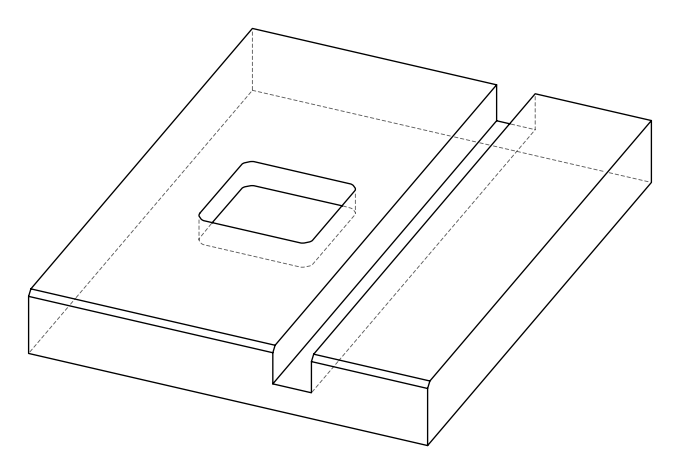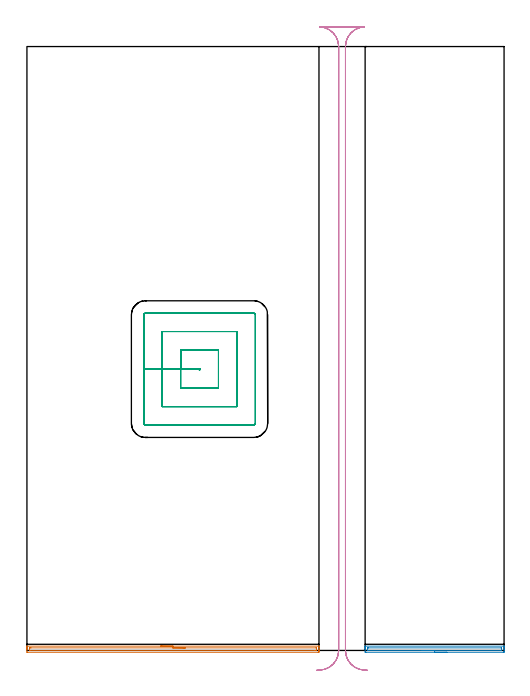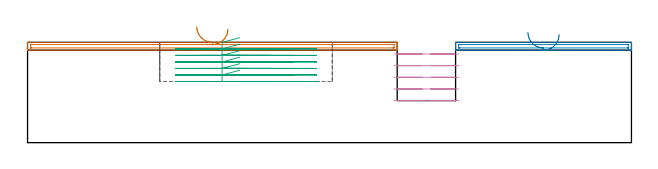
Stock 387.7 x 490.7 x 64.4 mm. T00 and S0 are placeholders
(PLAN: 4 operations, 2 tool changes, 27.6 min)
(1 AREA_MILL | FG_CHAMFER_SURFACE | UGT0205_001 | 3.98 min | 3004 mm3)
(2 AREA_MILL_1 | FG_CHAMFER_SURFACE_1 | UGT0205_001 | 1.99 min | 1454 mm3)
(3 MILL_RECTANGULAR_POCKET | POCKET_RECTANGULAR_STRAIGHT | UGT0201_094 | Follow Part, ap 5, ae 75% | 10.38 min | 305700 mm3)
(4 MILL_RECTANGULAR_SLOT | SLOT_RECTANGULAR | UGT0201_004 | Follow Part, ap 8, ae 75% | 11.3 min | 688142 mm3)
(TOOL UGT0205_001 | Chamfer Mill 20 x 3 x 45 deg. | D20 FL50 Z2)
(TOOL UGT0201_094 | End mill 20 mm | D20 FL38 Z4)
(TOOL UGT0201_004 | End Mill 32 mm | D32 FL53 Z6)
(OP 1 AREA_MILL)
G17 G21 G94 G90
T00 M6
G54
G17 G0 G90 X108.65 Y3.5 S1061 M3
G43 Z74.4 H0
G94 G1 X108.688 Z73.528 F250.
X108.802 Z72.663
X108.991 Z71.812
X109.253 Z70.98
X109.587 Z70.174
X109.99 Z69.4
X110.458 Z68.664
X110.99 Z67.972
X111.579 Z67.329
X112.222 Z66.739
X112.914 Z66.208
X113.65 Z65.74
X114.424 Z65.337
X115.23 Z65.003
X116.062 Z64.741
X116.914 Z64.552
X117.778 Z64.438
X118.65 Z64.4
X237.119
X237.29 Y3.497 Z64.388
X237.298 Y3.371 Z64.264
X237.3 Y3.24 Z64.14
Y3.016 Z63.916
Y2.308 Z63.203
Y1.082 Z61.979
Y0.564 Z61.458
Y-0.049 Z60.846
Y-0.308 Z60.587
Y-0.921 Z59.975
X237.297 Y-1.18 Z59.716
X237.29 Y-1.493 Z59.403
X236.997 Y-1.498 Z59.4
X236.671 Y-1.5
X0.629
X0.303 Y-1.498
X0.01 Y-1.493 Z59.403
X0. Y-1.18 Z59.716
Y0.564 Z61.458
Y1.082 Z61.979
Y1.436 Z62.332
Y1.954 Z62.85
Y2.308 Z63.203
Y3.016 Z63.916
Y3.24 Z64.14
X0.002 Y3.371 Z64.264
X0.01 Y3.497 Z64.388
X0.182 Y3.5 Z64.4
X118.65
Y2.086 Z62.986
X234.883 Y2.085 Z62.985
X235.114 Y2.083 Z62.983
X235.241 Y2.079 Z62.979
X235.291 Y2.073 Z62.973
X235.293 Y2.045 Z62.945
X235.299 Y1.903 Z62.803
Y0.159 Z61.059
X235.295 Y0.022 Z60.922
X235.29 Y-0.079 Z60.821
X235.216 Y-0.081 Z60.819
X234.883 Y-0.085 Z60.815
X234.655 Y-0.086 Z60.814
X233.989
X2.417 Y-0.085 Z60.815
X2.186 Y-0.083 Z60.817
X2.059 Y-0.079 Z60.821
X2.009 Y-0.073 Z60.827
X2.007 Y-0.045 Z60.855
X2.001 Y0.097 Z60.997
Y1.841 Z62.741
X2.005 Y1.978 Z62.878
X2.01 Y2.079 Z62.979
X2.084 Y2.081 Z62.981
X2.417 Y2.084 Z62.984
X2.645 Y2.086 Z62.986
X3.311
X118.65
X119.522 Z63.024
X120.386 Z63.138
X121.238 Z63.326
X122.07 Z63.589
X122.876 Z63.923
X123.65 Z64.325
X124.386 Z64.794
X125.078 Z65.325
X125.721 Z65.915
X126.31 Z66.558
X126.842 Z67.25
X127.31 Z67.986
X127.713 Z68.759
X128.047 Z69.565
X128.309 Z70.397
X128.498 Z71.249
X128.612 Z72.114
X128.65 Z72.986
G0 Z74.4
M5
M2
(OP 2 AREA_MILL_1)
G17 G21 G94 G90
T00 M6
G54
G17 G0 G90 X341.25 Y-1.5 S1061 M3
G43 Z74.4 H0
Z69.4
G94 G1 X341.212 Z68.528 F250.
X341.098 Z67.664
X340.909 Z66.812
X340.647 Z65.98
X340.313 Z65.174
X339.91 Z64.4
X339.442 Z63.664
X338.91 Z62.972
X338.321 Z62.329
X337.678 Z61.74
X336.986 Z61.208
X336.25 Z60.74
X335.476 Z60.337
X334.67 Z60.003
X333.838 Z59.741
X332.986 Z59.552
X332.122 Z59.438
X331.25 Z59.4
X275.418
X275.092 Y-1.498
X274.81 Y-1.493 Z59.403
X274.8 Y-1.18 Z59.716
Y0.564 Z61.458
Y1.102 Z61.999
Y1.436 Z62.332
Y1.974 Z62.87
Y2.308 Z63.203
Y2.976 Z63.875
Y3.255 Z64.155
X274.802 Y3.379 Z64.271
X274.81 Y3.497 Z64.388
X274.971 Y3.5 Z64.4
X387.529
X387.69 Y3.497 Z64.388
X387.698 Y3.379 Z64.271
X387.7 Y3.255 Z64.155
Y2.975 Z63.875
Y2.308 Z63.203
Y1.102 Z61.999
Y0.564 Z61.458
Y-0.911 Z59.985
X387.697 Y-1.18 Z59.716
X387.69 Y-1.493 Z59.403
X387.408 Y-1.498 Z59.4
X387.082 Y-1.5
X331.25
Y-0.086 Z60.814
X277.204 Y-0.085 Z60.815
X276.974 Y-0.083 Z60.817
X276.853 Y-0.079 Z60.821
X276.809 Y-0.071 Z60.829
X276.807 Y-0.046 Z60.854
X276.801 Y0.085 Z60.985
Y1.83 Z62.73
X276.804 Y1.962 Z62.862
X276.81 Y2.066 Z62.966
X276.817 Y2.08 Z62.98
X276.831 Y2.082 Z62.982
X276.872 Y2.084 Z62.984
X277.204 Y2.086 Z62.986
X277.432
X385.296 Y2.085 Z62.985
X385.526 Y2.083 Z62.983
X385.647 Y2.079 Z62.979
X385.691 Y2.071 Z62.971
X385.693 Y2.046 Z62.946
X385.699 Y1.915 Z62.815
Y0.17 Z61.07
X385.696 Y0.038 Z60.938
X385.69 Y-0.066 Z60.834
X385.683 Y-0.08 Z60.82
X385.669 Y-0.082 Z60.818
X385.628 Y-0.084 Z60.816
X385.296 Y-0.086 Z60.814
X385.068
X331.25
X330.378 Z60.852
X329.514 Z60.966
X328.662 Z61.155
X327.83 Z61.417
X327.024 Z61.751
X326.25 Z62.154
X325.514 Z62.623
X324.822 Z63.154
X324.179 Z63.743
X323.59 Z64.386
X323.058 Z65.078
X322.59 Z65.814
X322.187 Z66.588
X321.853 Z67.394
X321.591 Z68.226
X321.402 Z69.078
X321.288 Z69.943
X321.25 Z70.814
G0 Z74.4
M5
M2
(OP 3 MILL_RECTANGULAR_POCKET)
G17 G21 G94 G90
T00 M6
G54
G17 G0 G90 X136.209 Y244.1 S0 M3
G43 Z74.4 H0
Z67.4
G94 G1 X124.9 Z64.37 F250.
Y228.6 Z60.217
X139.9
Y228.1 F500.
X140.6
Y229.1
X139.9
Y228.6
X124.9
Y213.1
X155.6
Y244.1
X124.9
Y228.6
X109.9
Y198.1
X170.6
Y259.1
X109.9
Y228.6
X94.9
Y184.5
G3 X96.3 Y183.1 R1.4
G1 X184.2
G3 X185.6 Y184.5 R1.4
G1 Y272.7
G3 X184.2 Y274.1 R1.4
G1 X96.3
G3 X94.9 Y272.7 R1.4
G1 Y228.6
Y227.6
G0 X136.209 Y244.1 Z63.217
G1 X124.9 Z60.186 F250.
Y228.6 Z56.033
X139.9
Y228.1 F500.
X140.6
Y229.1
X139.9
Y228.6
X124.9
Y213.1
X155.6
Y244.1
X124.9
Y228.6
X109.9
Y198.1
X170.6
Y259.1
X109.9
Y228.6
X94.9
Y184.5
G3 X96.3 Y183.1 R1.4
G1 X184.2
G3 X185.6 Y184.5 R1.4
G1 Y272.7
G3 X184.2 Y274.1 R1.4
G1 X96.3
G3 X94.9 Y272.7 R1.4
G1 Y228.6
Y227.6
G0 X136.209 Y244.1 Z59.033
G1 X124.9 Z56.003 F250.
Y228.6 Z51.85
X139.9
Y228.1 F500.
X140.6
Y229.1
X139.9
Y228.6
X124.9
Y213.1
X155.6
Y244.1
X124.9
Y228.6
X109.9
Y198.1
X170.6
Y259.1
X109.9
Y228.6
X94.9
Y184.5
G3 X96.3 Y183.1 R1.4
G1 X184.2
G3 X185.6 Y184.5 R1.4
G1 Y272.7
G3 X184.2 Y274.1 R1.4
G1 X96.3
G3 X94.9 Y272.7 R1.4
G1 Y228.6
Y227.6
G0 X136.209 Y244.1 Z54.85
G1 X124.9 Z51.82 F250.
Y228.6 Z47.667
X139.9
Y228.1 F500.
X140.6
Y229.1
X139.9
Y228.6
X124.9
Y213.1
X155.6
Y244.1
X124.9
Y228.6
X109.9
Y198.1
X170.6
Y259.1
X109.9
Y228.6
X94.9
Y184.5
G3 X96.3 Y183.1 R1.4
G1 X184.2
G3 X185.6 Y184.5 R1.4
G1 Y272.7
G3 X184.2 Y274.1 R1.4
G1 X96.3
G3 X94.9 Y272.7 R1.4
G1 Y228.6
Y227.6
G0 X136.209 Y244.1 Z50.667
G1 X124.9 Z47.637 F250.
Y228.6 Z43.483
X139.9
Y228.1 F500.
X140.6
Y229.1
X139.9
Y228.6
X124.9
Y213.1
X155.6
Y244.1
X124.9
Y228.6
X109.9
Y198.1
X170.6
Y259.1
X109.9
Y228.6
X94.9
Y184.5
G3 X96.3 Y183.1 R1.4
G1 X184.2
G3 X185.6 Y184.5 R1.4
G1 Y272.7
G3 X184.2 Y274.1 R1.4
G1 X96.3
G3 X94.9 Y272.7 R1.4
G1 Y228.6
Y227.6
G0 X136.209 Y244.1 Z46.483
G1 X124.9 Z43.453 F250.
Y228.6 Z39.3
X139.9
Y228.1 F500.
X140.6
Y229.1
X139.9
Y228.6
X124.9
Y213.1
X155.6
Y244.1
X124.9
Y228.6
X109.9
Y198.1
X170.6
Y259.1
X109.9
Y228.6
X94.9
Y184.5
G3 X96.3 Y183.1 R1.4
G1 X184.2
G3 X185.6 Y184.5 R1.4
G1 Y272.7
G3 X184.2 Y274.1 R1.4
G1 X96.3
G3 X94.9 Y272.7 R1.4
G1 Y228.6
Y227.6
G0 Z74.4
M5
M2
(OP 4 MILL_RECTANGULAR_SLOT)
G17 G21 G94 G90
T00 M6
G54
G17 G0 G90 X276.815 Y-16.154 S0 M3
G43 Z74.4 H0
Z56.92
G94 G1 X273.821 Y-15.97 F250.
G2 X258.8 Y0. R16. F500.
G1 Y490.7
G2 X274.234 Y506.69 R16.
G1 Y506.7
X237.866
Y506.69
G2 X253.3 Y490.7 R16.
G1 Y0.
G2 X238.279 Y-15.97 R16.
G1 X235.285 Y-16.154 F250.
G0 X276.815 Z49.44
G1 X273.821 Y-15.97
G2 X258.8 Y0. R16. F500.
G1 Y490.7
G2 X274.234 Y506.69 R16.
G1 Y506.7
X237.866
Y506.69
G2 X253.3 Y490.7 R16.
G1 Y0.
G2 X238.279 Y-15.97 R16.
G1 X235.285 Y-16.154 F250.
G0 X276.815 Z41.96
G1 X273.821 Y-15.97
G2 X258.8 Y0. R16. F500.
G1 Y490.7
G2 X274.234 Y506.69 R16.
G1 Y506.7
X237.866
Y506.69
G2 X253.3 Y490.7 R16.
G1 Y0.
G2 X238.279 Y-15.97 R16.
G1 X235.285 Y-16.154 F250.
G0 X276.815 Z34.48
G1 X273.821 Y-15.97
G2 X258.8 Y0. R16. F500.
G1 Y490.7
G2 X274.234 Y506.69 R16.
G1 Y506.7
X237.866
Y506.69
G2 X253.3 Y490.7 R16.
G1 Y0.
G2 X238.279 Y-15.97 R16.
G1 X235.285 Y-16.154 F250.
G0 X276.815 Z27.
G1 X273.821 Y-15.97
G2 X258.8 Y0. R16. F500.
G1 Y490.7
G2 X274.234 Y506.69 R16.
G1 Y506.7
X237.866
Y506.69
G2 X253.3 Y490.7 R16.
G1 Y0.
G2 X238.279 Y-15.97 R16.
G1 X235.285 Y-16.154 F250.
G0 Z74.4
M5
M2
